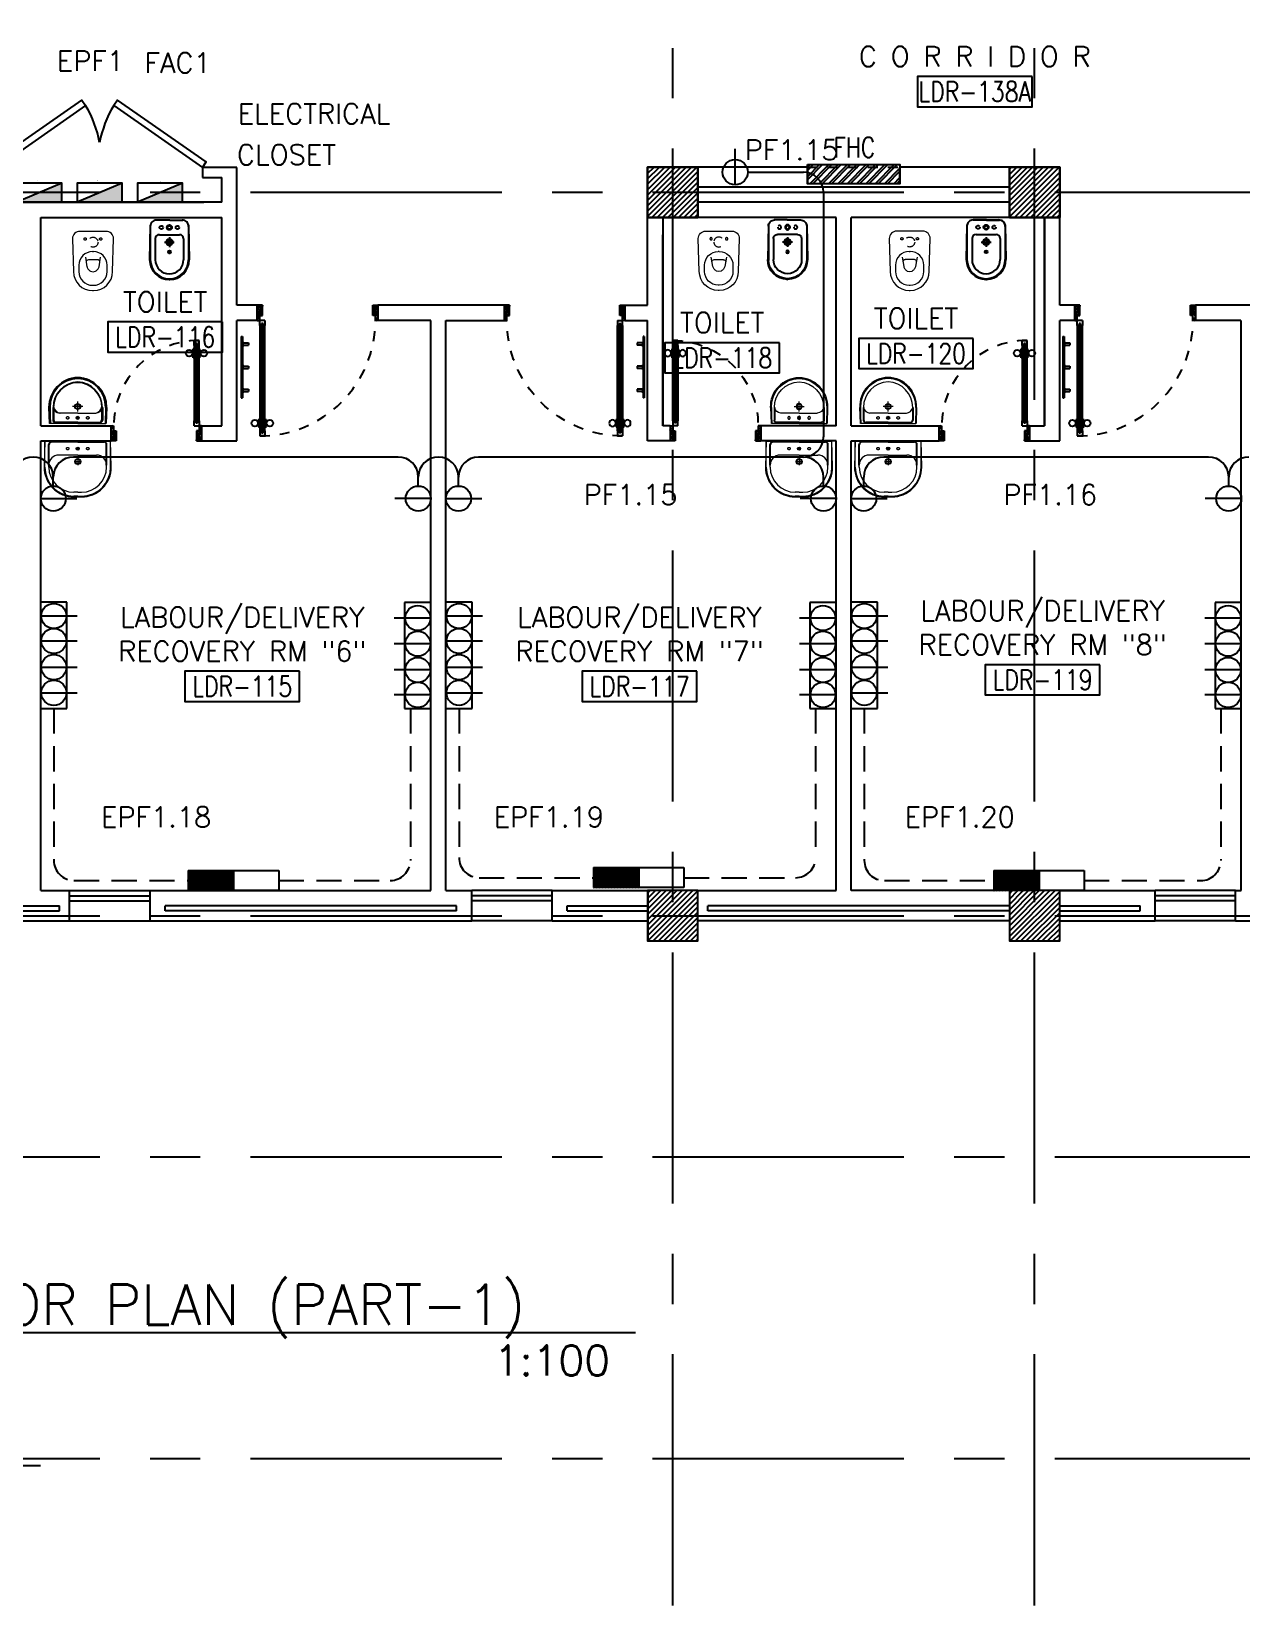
# Model space of a CAD drawing. Extents: x -0.4 to 91.9, y -1.1 to 78.4.
# Drawn here: x 18.17 to 30.21, y -1.11 to 14.55 of the extents above; entities that cross this region are included whole.
import ezdxf
from ezdxf.enums import TextEntityAlignment as Align

# ---------------------------------------------------------------- set-up
doc = ezdxf.new("R2010")
doc.units = 0
doc.header["$MEASUREMENT"] = 0
doc.header["$PDMODE"] = 34
for name, pattern in [('CENTERX2', [4, 2.5, -0.5, 0.5, -0.5]), ('DASHED', [0.75, 0.5, -0.25]), ('HIDDEN', [0.375, 0.25, -0.125]), ('HIDDEN2', [0.1875, 0.125, -0.0625])]:
    doc.linetypes.add(name, pattern=pattern)
doc.layers.get('0').update_dxf_attribs({"color": 11, "linetype": 'CONTINUOUS'})
doc.layers.get('DEFPOINTS').update_dxf_attribs({"color": 11, "linetype": 'CONTINUOUS'})
for name, color, linetype in [('A-TILES', 11, 'CONTINUOUS'), ('AX-DIM', 11, 'CONTINUOUS'), ('AXES', 11, 'CENTERX2'), ('COL', 11, 'CONTINUOUS'), ('DOOR', 11, 'CONTINUOUS'), ('E-CLINE', 2, 'CONTINUOUS'), ('E-HLINE', 2, 'HIDDEN'), ('E-PANELBX', 3, 'CONTINUOUS'), ('E-SOCKETS', 4, 'CONTINUOUS'), ('E-TEXT', 4, 'CONTINUOUS'), ('E-WI', 6, 'CONTINUOUS'), ('FHC', 11, 'CONTINUOUS'), ('FIX', 11, 'CONTINUOUS'), ('HAT', 11, 'CONTINUOUS'), ('INSUL', 11, 'CONTINUOUS'), ('NON-MEDICAL', 11, 'CONTINUOUS'), ('RM-BOX', 11, 'CONTINUOUS'), ('RM-NAME', 11, 'CONTINUOUS'), ('RM-NO', 11, 'CONTINUOUS'), ('TITLETEXT', 11, 'CONTINUOUS'), ('WALL', 11, 'CONTINUOUS'), ('WIN', 11, 'CONTINUOUS')]:
    doc.layers.add(name, color=color, linetype=linetype)
doc.styles.add('ROMANS', font='ROMANS.shx', dxfattribs={"width": 0.6})
doc.dimstyles.new('STANDARD in', dxfattribs={"dimtxt": 0.24, "dimasz": 0.1, "dimexe": 0.07, "dimexo": 0.05, "dimgap": 0.05, "dimtad": 1, "dimdec": 0, "dimlfac": 1000, "dimzin": 0, "dimdsep": 46, "dimtxsty": 'ROMANS', "dimblk": 'ARCHTICK', "dimcen": 0.05, "dimdle": 0.05, "dimclrd": 7, "dimclre": 7, "dimclrt": 2, "dimadec": 0, "dimazin": 0, "dimtfac": 1, "dimtdec": 0, "dimtmove": 2, "dimatfit": 3, "dimldrblk": 'ARCHTICK', "dimfxl": 0, "dimtolj": 1, "dimtzin": 0, "dimarcsym": 0})

# ---------------------------------------------------------------- blocks, each defined once
blk = doc.blocks.new('*X87')
at = {"color": 0}
for p, q in [((42139, 118295), (42594, 118750)), ((42139, 118348), (42541, 118750)), ((42139, 118401), (42488, 118750)), ((42139, 118454), (42435, 118750)), ((42139, 118507), (42382, 118750)), ((42139, 118560), (42329, 118750)), ((42139, 118613), (42276, 118750)), ((42139, 118666), (42223, 118750)), ((42139, 118719), (42170, 118750)), ((42147, 118250), (42639, 118742)), ((42200, 118250), (42639, 118689)), ((42253, 118250), (42639, 118636)), ((42306, 118250), (42639, 118582)), ((42359, 118250), (42639, 118529)), ((42413, 118250), (42639, 118476)), ((42466, 118250), (42639, 118423)), ((42519, 118250), (42639, 118370)), ((42572, 118250), (42639, 118317)), ((42625, 118250), (42639, 118264))]:
    blk.add_line(p, q, dxfattribs=at)
blk = doc.blocks.new('*X86')
at = {"color": 0}
for p, q in [((38539, 118301), (38988, 118750)), ((38539, 118354), (38935, 118750)), ((38539, 118407), (38882, 118750)), ((38539, 118460), (38829, 118750)), ((38539, 118513), (38776, 118750)), ((38539, 118566), (38723, 118750)), ((38539, 118619), (38670, 118750)), ((38539, 118672), (38617, 118750)), ((38539, 118725), (38564, 118750)), ((38541, 118250), (39039, 118748)), ((38594, 118250), (39039, 118695)), ((38647, 118250), (39039, 118642)), ((38700, 118250), (39039, 118589)), ((38753, 118250), (39039, 118536)), ((38806, 118250), (39039, 118483)), ((38859, 118250), (39039, 118430)), ((38912, 118250), (39039, 118377)), ((38965, 118250), (39039, 118324)), ((39018, 118250), (39039, 118271))]:
    blk.add_line(p, q, dxfattribs=at)
blk = doc.blocks.new('*X82')
at = {"color": 0}
for p, q in [((42139, 125454), (42635, 125950)), ((42139, 125507), (42582, 125950)), ((42139, 125560), (42529, 125950)), ((42139, 125613), (42476, 125950)), ((42139, 125666), (42423, 125950)), ((42139, 125719), (42370, 125950)), ((42139, 125772), (42317, 125950)), ((42139, 125825), (42264, 125950)), ((42139, 125878), (42211, 125950)), ((42139, 125931), (42158, 125950)), ((42188, 125450), (42639, 125901)), ((42241, 125450), (42639, 125848)), ((42294, 125450), (42639, 125795)), ((42347, 125450), (42639, 125742)), ((42400, 125450), (42639, 125689)), ((42453, 125450), (42639, 125636)), ((42506, 125450), (42639, 125583)), ((42559, 125450), (42639, 125530)), ((42612, 125450), (42639, 125477))]:
    blk.add_line(p, q, dxfattribs=at)
blk = doc.blocks.new('*X81')
at = {"color": 0}
for p, q in [((38539, 125460), (39029, 125950)), ((38539, 125513), (38976, 125950)), ((38539, 125566), (38923, 125950)), ((38539, 125619), (38870, 125950)), ((38539, 125672), (38817, 125950)), ((38539, 125725), (38763, 125950)), ((38539, 125779), (38710, 125950)), ((38539, 125832), (38657, 125950)), ((38539, 125885), (38604, 125950)), ((38539, 125938), (38551, 125950)), ((38582, 125450), (39039, 125907)), ((38635, 125450), (39039, 125854)), ((38688, 125450), (39039, 125801)), ((38741, 125450), (39039, 125748)), ((38794, 125450), (39039, 125695)), ((38847, 125450), (39039, 125642)), ((38900, 125450), (39039, 125589)), ((38953, 125450), (39039, 125536)), ((39006, 125450), (39039, 125483))]:
    blk.add_line(p, q, dxfattribs=at)
blk = doc.blocks.new('RM1')
at = {"layer": 'RM-BOX'}
blk.add_lwpolyline([(570, -200), (-570, -200), (-570, -500), (570, -500)], close=True, dxfattribs=at)
at = {"layer": 'RM-NAME', "style": 'ROMANS'}
for tag, p in [('ROOMNAME1', (0, 324)), ('ROOMNAME2', (0, 0))]:
    blk.add_attdef(tag, text='', height=200, dxfattribs=at).set_placement(p, align=Align.MIDDLE)
at = {"layer": 'RM-NO', "style": 'ROMANS', "width": 0.8}
blk.add_attdef('ROOMNO', text='', height=200, dxfattribs=at).set_placement((0, -350), align=Align.MIDDLE)
blk = doc.blocks.new('COL50')
at = {"layer": 'COL'}
blk.add_lwpolyline([(-250, 250), (-250, -250), (250, -250), (250, 250)], close=True, dxfattribs=at)
blk = doc.blocks.new('_ARCHTICK')
at = {"color": 0, "linetype": 'ByBlock', "const_width": 0.15}
blk.add_lwpolyline([(-0.5, -0.5), (0.5, 0.5)], dxfattribs=at)
blk = doc.blocks.new('*D184')
at = {"layer": 'AX-DIM', "color": 7, "lineweight": -2, "ltscale": 0.3}
for p, q in [((2.333, 5.5), (1.613, 5.5)), ((1.683, 0.225), (1.683, 5.55)), ((18.259, 0.275), (1.613, 0.275))]:
    blk.add_line(p, q, dxfattribs=at)
at = {"layer": 'DEFPOINTS', "color": 0, "ltscale": 0.3}
for p in [(1.683, 5.5), (2.383, 5.5), (18.309, 0.275)]:
    blk.add_point(p, dxfattribs=at)
at = {"layer": 'AX-DIM', "color": 7, "lineweight": -2, "ltscale": 0.3, "xscale": 0.1, "yscale": 0.1, "zscale": 0.1}
for p, rotation in [((1.683, 5.5), 90), ((1.683, 0.275), 270)]:
    blk.add_blockref('_ARCHTICK', p, dxfattribs=dict(at, rotation=rotation))
at = {"layer": 'AX-DIM', "color": 2, "ltscale": 0.3, "insert": (1.513, 2.888), "char_height": 0.24, "attachment_point": 5, "rotation": 90, "style": 'ROMANS'}
blk.add_mtext('\\A1;5225', dxfattribs=at)
blk = doc.blocks.new('DOOR90')
at = {"layer": 'DOOR', "color": 0, "linetype": 'ByBlock'}
for p, q in [((-150, 0), (-150, -25)), ((-150, 0), (0, 0)), ((0, -50), (0, 0)), ((-1000, -25), (-1000, -75)), ((-1000, -75), (-1000, -25)), ((-950, -25), (-1000, -25)), ((-950, -75), (-1000, -75)), ((-970, -42), (-970, -58)), ((-950, -42), (-970, -42)), ((-950, -58), (-970, -58)), ((-950, -25), (-950, -42)), ((-950, -58), (-950, -75)), ((-918, -25), (-918, -18)), ((-828, -18), (-918, -18)), ((-918, -75), (-918, -82)), ((-828, -82), (-918, -82)), ((-905, -18), (-905, -9)), ((-905, -9), (-840, -9)), ((-905, -18), (-840, -18)), ((-905, -82), (-905, -91)), ((-905, -82), (-840, -82)), ((-905, -91), (-840, -91)), ((-840, -18), (-840, -9)), ((-840, -82), (-840, -91)), ((-828, -25), (-828, -18)), ((-828, -75), (-828, -82)), ((-200, -42), (-200, -25)), ((-200, -25), (-150, -25)), ((-180, -42), (-200, -42)), ((-200, -75), (-200, -58)), ((-200, -58), (-180, -58)), ((-150, -75), (-200, -75)), ((-180, -58), (-180, -42)), ((-150, -75), (-150, -25)), ((-150, -25), (-100, -25)), ((-100, -25), (-100, -50)), ((-100, -50), (0, -50)), ((-150, -900), (-150, -875)), ((-150, -875), (-100, -875)), ((0, -900), (-150, -900)), ((-150, -900), (0, -900)), ((-100, -850), (0, -850)), ((-100, -875), (-100, -850)), ((0, -850), (0, -900))]:
    blk.add_line(p, q, dxfattribs=at)
at = {"layer": 'DOOR', "color": 9, "linetype": 'ByBlock'}
for p, q in [((0, -50), (-114, 0)), ((0, -50), (-40, 0)), ((0, -50), (-100, -37)), ((0, -850), (-114, -900)), ((0, -850), (-100, -863)), ((0, -850), (-40, -900))]:
    blk.add_line(p, q, dxfattribs=at)
at = {"layer": 'DOOR', "linetype": 'ByBlock'}
for p, q in [((-200, -25), (-950, -25)), ((-200, -42), (-950, -42)), ((-200, -58), (-950, -58)), ((-950, -75), (-200, -75))]:
    blk.add_line(p, q, dxfattribs=at)
at = {"layer": 'DOOR', "color": 0, "linetype": 'ByBlock'}
for centre in [(-873, 24), (-873, -124)]:
    blk.add_circle(centre, 32.4, dxfattribs=at)
at = {"layer": 'DOOR', "color": 9, "linetype": 'ByBlock'}
for centre, radius, start, end in [((0, -50), 154, 161.1053, 166.2858), ((0, -50), 134, 158.1598, 169.28), ((0, -50), 94.4, 148.0182, 180), ((0, -50), 74.4, 137.7764, 180), ((0, -50), 114, 154.0838, 167.3774), ((0, -50), 54.4, 113.2074, 180), ((0, -50), 34.4, 90, 180), ((0, -50), 14.4, 90, 180), ((0, -850), 154, 193.7142, 198.8947), ((0, -850), 134, 190.72, 201.8402), ((0, -850), 94.4, 180, 211.9818), ((0, -850), 74.4, 180, 222.2236), ((0, -850), 54.4, 180, 246.7926), ((0, -850), 34.4, 180, 270), ((0, -850), 14.4, 180, 270)]:
    blk.add_arc(centre, radius, start, end, dxfattribs=at)
at = {"layer": 'DOOR', "linetype": 'HIDDEN', "ltscale": 0.5}
blk.add_arc((-150, -25), 850, 180, 270, dxfattribs=at)
blk = doc.blocks.new('FHC')
at = {"layer": 'FHC', "linetype": 'ByBlock', "ltscale": 0.3}
h = blk.add_hatch(dxfattribs=at)
h.set_pattern_fill('ANSI32', color=250, scale=175, style=0)
h.set_pattern_definition([(45, (-232656.18, -31241.005), (-46.403883, 46.403883), []), (45, (-232625.246, -31241.005), (-46.403883, 46.403883), [])])
h.paths.add_polyline_path([(460, -190), (460, 0), (-460, 0), (-460, -190)])
h.paths.add_polyline_path([(-673, -611), (-673, -190), (-410, -190), (-410, -611)], flags=9)
blk.add_lwpolyline([(-460, 0), (460, 0), (460, -190), (-460, -190)], close=True, dxfattribs=at)
blk = doc.blocks.new('DOOR100')
at = {"layer": 'DOOR', "color": 0, "linetype": 'ByBlock'}
for p, q in [((-25, 1300), (-75, 1300)), ((-75, 1300), (-25, 1300)), ((-75, 1250), (-75, 1300)), ((-42, 1270), (-58, 1270)), ((-58, 1250), (-58, 1270)), ((-42, 1250), (-42, 1270)), ((-25, 1250), (-25, 1300)), ((-82, 1205), (-91, 1205)), ((-91, 1205), (-91, 1140)), ((-82, 1140), (-91, 1140)), ((-75, 1218), (-82, 1218)), ((-82, 1128), (-82, 1218)), ((-82, 1205), (-82, 1140)), ((-75, 1128), (-82, 1128)), ((-58, 1250), (-75, 1250)), ((-25, 1250), (-42, 1250)), ((-25, 1218), (-18, 1218)), ((-25, 1128), (-18, 1128)), ((-18, 1128), (-18, 1218)), ((-18, 1205), (-9, 1205)), ((-18, 1205), (-18, 1140)), ((-18, 1140), (-9, 1140)), ((-9, 1205), (-9, 1140)), ((-75, 200), (-58, 200)), ((-75, 150), (-75, 200)), ((-58, 200), (-58, 180)), ((-58, 180), (-42, 180)), ((-42, 200), (-25, 200)), ((-42, 180), (-42, 200)), ((-25, 200), (-25, 150)), ((-1200, 0), (-1200, 150)), ((-1200, 150), (-1175, 150)), ((-1200, 150), (-1200, 0)), ((-1150, 0), (-1200, 0)), ((-1175, 150), (-1175, 100)), ((-1175, 100), (-1150, 100)), ((-1150, 100), (-1150, 0)), ((-75, 150), (-25, 150)), ((-50, 100), (-50, 0)), ((-25, 100), (-50, 100)), ((-50, 0), (0, 0)), ((0, 150), (-25, 150)), ((-25, 150), (-25, 100)), ((0, 150), (0, 0))]:
    blk.add_line(p, q, dxfattribs=at)
at = {"layer": 'DOOR', "linetype": 'ByBlock'}
for p, q in [((-75, 1250), (-75, 200)), ((-58, 200), (-58, 1250)), ((-42, 200), (-42, 1250)), ((-25, 200), (-25, 1250)), ((0, 0), (0, 150))]:
    blk.add_line(p, q, dxfattribs=at)
at = {"layer": 'DOOR', "color": 9, "linetype": 'ByBlock'}
for p, q in [((-1150, 0), (-1200, 114)), ((-1150, 0), (-1200, 40)), ((-1150, 0), (-1163, 100)), ((-50, 0), (0, 114)), ((-50, 0), (-37, 100)), ((-50, 0), (0, 40))]:
    blk.add_line(p, q, dxfattribs=at)
at = {"layer": 'DOOR', "color": 0, "linetype": 'ByBlock'}
for centre in [(-124, 1173), (24, 1173)]:
    blk.add_circle(centre, 32.4, dxfattribs=at)
at = {"layer": 'DOOR', "linetype": 'HIDDEN', "ltscale": 0.5}
blk.add_arc((-25, 150), 1150, 90, 180.0001, dxfattribs=at)
at = {"layer": 'DOOR', "color": 9, "linetype": 'ByBlock'}
for centre, radius, start, end in [((-1150, 0), 154, 103.7142, 108.8947), ((-1150, 0), 134, 100.72, 111.8402), ((-1150, 0), 94.4, 90, 121.9818), ((-1150, 0), 74.4, 90, 132.2236), ((-1150, 0), 54.4, 90, 156.7926), ((-1150, 0), 34.4, 90, 180), ((-1150, 0), 14.4, 90, 180), ((-50, 0), 94.4, 58.0182, 90), ((-50, 0), 74.4, 47.7764, 90), ((-50, 0), 54.4, 23.2074, 90), ((-50, 0), 34.4, 0, 90), ((-50, 0), 14.4, 0, 90), ((-50, 0), 134, 68.1598, 79.28), ((-50, 0), 114, 64.0838, 77.3774), ((-50, 0), 154, 71.1053, 76.2858)]:
    blk.add_arc(centre, radius, start, end, dxfattribs=at)
blk = doc.blocks.new('A$C49F1192B')
at = {"layer": 'DOOR', "color": 0, "linetype": 'ByBlock', "xscale": -1, "rotation": 270}
blk.add_blockref('DOOR100', (0, 1200), dxfattribs=at)
blk = doc.blocks.new('LAV-003')
at = {"layer": 'FIX', "linetype": 'Continuous', "lineweight": 20}
for p, q in [((-328, -285), (-328, -25)), ((327, -285), (327, -25)), ((-288, -285), (-288, -265)), ((0, -165), (-188, -165)), ((0, -165), (187, -165)), ((287, -285), (287, -265)), ((0, -535), (-38, -535)), ((0, -575), (-38, -575)), ((0, -535), (37, -535)), ((0, -575), (37, -575))]:
    blk.add_line(p, q, dxfattribs=at)
at = {"layer": 'FIX', "linetype": 'ByBlock'}
blk.add_line((-328, -25), (327, -25), dxfattribs=at)
at = {"layer": 'FIX', "linetype": 'ByBlock', "ltscale": 0.3}
for p, q in [((-288, -265), (-288, -60)), ((0, -35), (-262, -35)), ((0, -35), (262, -35)), ((287, -265), (287, -60))]:
    blk.add_line(p, q, dxfattribs=at)
at = {"layer": 'FIX', "lineweight": 20}
for p, q in [((-16, -101), (15, -101)), ((0, -85), (0, -116))]:
    blk.add_line(p, q, dxfattribs=at)
at = {"layer": 'FIX', "linetype": 'DASHED', "lineweight": 20, "ltscale": 0.04}
for p, q in [((-36, -230), (37, -230)), ((0, -194), (0, -266))]:
    blk.add_line(p, q, dxfattribs=at)
at = {"layer": 'FIX', "linetype": 'Continuous', "lineweight": 20}
blk.add_lwpolyline([(295, -25), (0, -25), (-328, -25), (-335, -285, 0.414214), (-38, -582), (0, -582), (37, -582, 0.414214), (334, -285), (327, -25), (0, -25)], format="xyb", dxfattribs=at)
at = {"layer": 'FIX', "linetype": 'HIDDEN', "lineweight": 20, "ltscale": 0.05}
for centre in [(-100, -101), (100, -101)]:
    blk.add_circle(centre, 12.4, dxfattribs=at)
at = {"layer": 'FIX', "lineweight": 20}
for centre, radius in [((0, -101), 15.5), ((0, -230), 29.5), ((0, -230), 22.5)]:
    blk.add_circle(centre, radius, dxfattribs=at)
at = {"layer": 'FIX', "linetype": 'ByBlock', "ltscale": 0.3}
for centre, start, end in [((-262, -60), 90, 180), ((262, -60), 0, 90)]:
    blk.add_arc(centre, 25, start, end, dxfattribs=at)
at = {"layer": 'FIX', "linetype": 'Continuous', "lineweight": 20}
for centre, radius, start, end in [((-38, -285), 290, 180, 270), ((-188, -265), 100, 90, 180), ((-38, -285), 250, 180, 270), ((37, -285), 250, 270, 0), ((37, -285), 290, 270, 0), ((187, -265), 100, 0, 90)]:
    blk.add_arc(centre, radius, start, end, dxfattribs=at)
blk = doc.blocks.new('WC1')
at = {"layer": 'FIX', "lineweight": 20}
for p, q in [((-210, 204), (-538, 194)), ((-727, 5), (-727, -5)), ((-674, 5), (-674, -5)), ((-534, 24), (-540, 0)), ((-540, 0), (-534, -24)), ((-475, 141), (-538, 141)), ((-395, 76), (-490, 60)), ((-339, 5), (-339, -5)), ((-538, -141), (-475, -141)), ((-490, -60), (-395, -76)), ((-538, -194), (-210, -204))]:
    blk.add_line(p, q, dxfattribs=at)
at = {"layer": 'FIX', "linetype": 'Continuous', "lineweight": 20}
blk.add_line((-420, -47), (-420, 45), dxfattribs=at)
at = {"layer": 'FIX', "lineweight": 20}
blk.add_lwpolyline([(-213, -204), (-210, -204, 0.414214), (-137, -131), (-137, 0), (-137, 131, 0.414214), (-210, 204)], format="xyb", dxfattribs=at)
at = {"layer": 'FIX', "linetype": 'HIDDEN2', "lineweight": 20, "ltscale": 0.3}
blk.add_circle((-245, 0), 49.8, dxfattribs=at)
at = {"layer": 'FIX', "linetype": 'HIDDEN', "lineweight": 20, "ltscale": 0.05}
for centre in [(-213, 78), (-213, -77)]:
    blk.add_circle(centre, 11.6, dxfattribs=at)
at = {"layer": 'FIX', "lineweight": 20}
for centre, radius, start, end in [((-538, 5), 189, 90, 180), ((-538, 5), 136, 90, 180), ((-473, -7), 68.2, 128.9242, 152.8468), ((-464, -18), 82, 108.496, 128.9242), ((-475, 5), 136, 360, 90), ((-538, -5), 189, 180, 270), ((-538, -5), 136, 180, 270), ((-473, 7), 68.2, 207.1532, 231.0758), ((-464, 18), 82, 231.0758, 251.504), ((-475, -5), 136, 270, 0)]:
    blk.add_arc(centre, radius, start, end, dxfattribs=at)
at = {"layer": 'FIX', "linetype": 'Continuous', "lineweight": 20}
for centre, start, end in [((-443, 46), 357.6662, 91.6121), ((-442, -46), 268.3879, 2.3338)]:
    blk.add_arc(centre, 22.3, start, end, dxfattribs=at)
blk = doc.blocks.new('BIDET1')
at = {"layer": 'FIX'}
for p, q in [((-88, 190), (-428, 190)), ((-617, 2), (-617, -3)), ((-210, 140), (-420, 140)), ((-352, 1), (-352, 1)), ((-350, 5), (-350, 5)), ((-348, 1), (-348, 1)), ((-346, 5), (-346, 5)), ((-344, 9), (-344, 9)), ((-344, 1), (-344, 1)), ((-342, 5), (-342, 5)), ((-341, 9), (-341, 9)), ((-341, 1), (-341, 1)), ((-339, 5), (-339, 5)), ((-337, 1), (-337, 1)), ((-335, 5), (-335, 5)), ((-333, 1), (-333, 1)), ((-170, 100), (-170, -100)), ((-25, -3), (-25, 128)), ((-617, -8), (-617, -3)), ((-210, -140), (-420, -140)), ((-350, -2), (-350, -2)), ((-348, -6), (-348, -6)), ((-346, -2), (-346, -2)), ((-346, -10), (-346, -10)), ((-344, -6), (-344, -6)), ((-342, -2), (-342, -2)), ((-342, -10), (-342, -10)), ((-341, -6), (-341, -6)), ((-339, -2), (-339, -2)), ((-339, -10), (-339, -10)), ((-337, -6), (-337, -6)), ((-335, -2), (-335, -2)), ((-333, -6), (-333, -6)), ((-331, -2), (-331, -2)), ((-25, -3), (-25, -134)), ((-88, -190), (-428, -190))]:
    blk.add_line(p, q, dxfattribs=at)
at = {"layer": 'FIX', "linetype": 'ByBlock', "ltscale": 0.3}
for p, q in [((-75, 190), (-420, 197)), ((-75, -190), (-420, -197))]:
    blk.add_line(p, q, dxfattribs=at)
at = {"layer": 'FIX', "linetype": 'DASHED', "ltscale": 0.05}
for p, q in [((-196, 0), (-294, 0)), ((-245, 49), (-245, -49))]:
    blk.add_line(p, q, dxfattribs=at)
at = {"layer": 'FIX'}
for centre, radius in [((-342, 0), 13.8), ((-342, 0), 11), ((-245, 0), 31.7), ((-245, 0), 22.5), ((-98, 0), 24.5), ((-98, 0), 17.5)]:
    blk.add_circle(centre, radius, dxfattribs=at)
at = {"layer": 'FIX', "linetype": 'HIDDEN', "ltscale": 0.05}
for centre in [(-98, 80), (-98, -80)]:
    blk.add_circle(centre, 17.5, dxfattribs=at)
at = {"layer": 'FIX', "linetype": 'ByBlock', "ltscale": 0.3}
blk.add_arc((-420, 0), 197, 90, 270, dxfattribs=at)
at = {"layer": 'FIX'}
for centre, radius, start, end in [((-420, 0), 190, 90, 270), ((-87, 128), 62.1, 0.1463, 90.8397), ((-420, 0), 140, 90, 270), ((-210, 100), 40, 0, 90), ((-210, -100), 40, 270, 0), ((-87, -128), 62.1, 269.1603, 359.8537)]:
    blk.add_arc(centre, radius, start, end, dxfattribs=at)
blk = doc.blocks.new('LAV1')
at = {"layer": 'FIX', "linetype": 'ByBlock', "ltscale": 0.3}
for p, q in [((-280, 210), (-275, 50)), ((-245, 210), (-245, 85)), ((245, 210), (245, 85)), ((280, 210), (275, 50)), ((0, 60), (-220, 60)), ((0, 60), (220, 60))]:
    blk.add_line(p, q, dxfattribs=at)
at = {"layer": 'FIX', "linetype": 'Continuous', "lineweight": 20}
for p, q in [((-275, 210), (-275, 50)), ((275, 210), (275, 50)), ((0, 50), (-275, 50)), ((0, 50), (-252, 50)), ((0, 155), (-181, 155)), ((0, 155), (181, 155)), ((0, 50), (252, 50)), ((0, 50), (275, 50))]:
    blk.add_line(p, q, dxfattribs=at)
at = {"layer": 'FIX', "linetype": 'DASHED', "lineweight": 20, "ltscale": 0.05}
for p, q in [((50, 220), (-50, 220)), ((0, 170), (0, 270)), ((0, 170), (0, 270))]:
    blk.add_line(p, q, dxfattribs=at)
at = {"layer": 'FIX', "lineweight": 20}
for p, q in [((16, 107), (-15, 107)), ((0, 92), (0, 123))]:
    blk.add_line(p, q, dxfattribs=at)
for centre, radius in [((0, 220), 29.5), ((0, 220), 22.5), ((0, 107), 15.5)]:
    blk.add_circle(centre, radius, dxfattribs=at)
at = {"layer": 'FIX', "linetype": 'HIDDEN', "lineweight": 20, "ltscale": 0.05}
for centre in [(-100, 107), (100, 107)]:
    blk.add_circle(centre, 12.4, dxfattribs=at)
at = {"layer": 'FIX', "linetype": 'ByBlock', "ltscale": 0.3}
for centre, radius, start, end in [((7, 220), 287, 91.3776, 182.0064), ((-7, 220), 287, 357.9936, 88.6224), ((-220, 85), 24.9, 179.7021, 269.9486), ((220, 85), 24.9, 270.0514, 0.2979)]:
    blk.add_arc(centre, radius, start, end, dxfattribs=at)
at = {"layer": 'FIX', "linetype": 'Continuous', "lineweight": 20}
for centre, radius, start, end in [((8, 217), 283, 91.6988, 181.351), ((-8, 217), 283, 358.649, 88.3012), ((8, 212), 253, 91.7328, 180.4884), ((-8, 212), 253, 359.5116, 88.2672), ((-179, 222), 66.9, 190.2006, 268.0786), ((179, 222), 66.9, 271.9214, 349.7994)]:
    blk.add_arc(centre, radius, start, end, dxfattribs=at)
blk = doc.blocks.new('BHU')
at = {"color": 8}
for p, q in [((0, -311), (145, 1)), ((0, -340), (159, 1)), ((0, -370), (173, 1)), ((0, -399), (187, 1)), ((0, -281), (132, 1)), ((0, -251), (118, 1)), ((0, -15), (7, 1)), ((0, -44), (21, 1)), ((0, -74), (35, 1)), ((0, -104), (49, 1)), ((0, -133), (63, 1)), ((0, -163), (76, 1)), ((0, -192), (90, 1)), ((0, -222), (104, 1)), ((0, -429), (199, -1)), ((4, -450), (199, -31)), ((18, -450), (199, -61)), ((32, -450), (199, -90)), ((45, -450), (199, -120)), ((59, -450), (199, -149)), ((73, -450), (199, -179)), ((87, -450), (199, -208)), ((101, -450), (199, -238)), ((114, -450), (199, -268)), ((128, -450), (199, -297)), ((142, -450), (199, -327)), ((156, -450), (199, -356)), ((169, -450), (199, -386)), ((183, -450), (199, -416)), ((197, -450), (199, -445))]:
    blk.add_line(p, q, dxfattribs=at)
at = {"layer": 'E-SOCKETS'}
for p, q in [((0, 450), (199, 450)), ((0, -450), (0, 450)), ((199, 450), (199, -450))]:
    blk.add_line(p, q, dxfattribs=at)
at = {"layer": 'E-SOCKETS', "color": 4}
for p, q in [((0, 1), (199, 1)), ((0, -450), (199, -450))]:
    blk.add_line(p, q, dxfattribs=at)
blk = doc.blocks.new('E-PBX')
at = {"layer": 'E-PANELBX'}
h = blk.add_hatch(color=256, dxfattribs=at)
h.paths.add_polyline_path([(34, 190), (-225, 190), (34, 81)])
h.paths.add_polyline_path([(225, 190), (34, 190), (34, 81), (225, 0)])
blk.add_line((225, 0), (-225, 190), dxfattribs=at)
blk.add_lwpolyline([(-225, 190), (225, 190), (225, 0), (-225, 0)], close=True, dxfattribs=at)

msp = doc.modelspace()

# ---------------------------------------------------------------- linework, layer by layer
at = {"layer": 'AXES'}
for p, q in [((24.55, -1.1143), (24.55, 77.6984)), ((28.15, -1.1143), (28.15, 77.6984)), ((0.35, 12.95), (68.39, 12.95)), ((0.35, 5.75), (68.39, 5.75)), ((0.35, 3.35), (68.39, 3.35)), ((0.35, 0.35), (68.39, 0.35))]:
    msp.add_line(p, q, dxfattribs=at)
at = {"layer": 'COL'}
for points in [[(24.3, 13.2), (24.8, 13.2), (24.8, 12.7), (24.3, 12.7)], [(27.9, 13.2), (28.4, 13.2), (28.4, 12.7), (27.9, 12.7)]]:
    msp.add_lwpolyline(points, close=True, dxfattribs=at)
at = {"layer": 'E-CLINE', "color": 4, "linetype": 'ByBlock'}
for p, q in [((25.296, 13.15), (25.85, 13.15)), ((26.05, 12.95), (26.05, 10.5155)), ((21.3501, 10.3155), (18.5875, 10.3155)), ((21.8187, 10.3155), (21.3501, 10.3155)), ((25.3813, 10.3155), (22.6187, 10.3155)), ((25.85, 10.3155), (25.3813, 10.3155)), ((29.4126, 10.3155), (26.65, 10.3155)), ((29.8812, 10.3155), (29.4126, 10.3155)), ((18.3875, 10.0269), (18.3875, 10.1155)), ((22.0187, 10.0269), (22.0187, 10.1155)), ((22.4188, 10.0269), (22.4188, 10.1155)), ((26.05, 10.0269), (26.05, 10.1155)), ((26.45, 10.0269), (26.45, 10.1155)), ((30.0812, 10.0269), (30.0812, 10.1155))]:
    msp.add_line(p, q, dxfattribs=at)
for centre, start, end in [((25.85, 12.95), 0, 90), ((25.85, 10.5155), 270, 0), ((18.1875, 10.1155), 90, 180), ((18.1875, 10.1155), 0, 90), ((18.5875, 10.1155), 90, 180), ((21.8187, 10.1155), 0, 90), ((22.2188, 10.1155), 90, 180), ((22.2188, 10.1155), 0, 90), ((22.6187, 10.1155), 90, 180), ((25.85, 10.1155), 0, 90), ((26.65, 10.1155), 90, 180), ((29.8812, 10.1155), 0, 90), ((30.2812, 10.1155), 90, 180)]:
    msp.add_arc(centre, 0.2, start, end, dxfattribs=at)
at = {"layer": 'E-HLINE', "color": 4}
for p, q in [((18.3929, 7.8122), (18.3929, 6.3012)), ((21.9401, 7.8122), (21.9401, 6.3012)), ((22.4241, 7.8122), (22.4241, 6.329)), ((25.9713, 7.8122), (25.9713, 6.329)), ((26.4554, 7.8122), (26.4554, 6.2997)), ((30.0026, 7.8122), (30.0026, 6.2997)), ((22.6241, 6.129), (23.7609, 6.129)), ((24.6609, 6.129), (25.7713, 6.129)), ((18.5929, 6.1012), (19.7296, 6.1012)), ((20.6296, 6.1012), (21.7401, 6.1012)), ((26.6554, 6.0997), (27.743, 6.0997)), ((28.643, 6.0997), (29.8026, 6.0997))]:
    msp.add_line(p, q, dxfattribs=at)
for centre, start, end in [((18.5929, 6.3012), 180, 270), ((21.7401, 6.3012), 270, 0), ((22.6241, 6.329), 180, 270), ((25.7713, 6.329), 270, 0), ((26.6554, 6.2997), 180, 270), ((29.8026, 6.2997), 270, 0)]:
    msp.add_arc(centre, 0.2, start, end, dxfattribs=at)
at = {"layer": 'E-SOCKETS'}
for p, q in [((25.171, 13.025), (25.171, 13.3833)), ((18.2625, 9.9019), (18.6208, 9.9019)), ((22.1437, 9.9019), (21.7854, 9.9019)), ((22.2937, 9.9019), (22.6521, 9.9019)), ((26.175, 9.9019), (25.8167, 9.9019)), ((26.325, 9.9019), (26.6833, 9.9019)), ((30.2062, 9.9019), (29.8479, 9.9019)), ((18.5232, 8.8695), (18.2625, 8.8695)), ((18.5232, 7.8129), (18.5232, 8.8695)), ((22.1437, 8.8688), (21.883, 8.8688)), ((21.883, 8.8688), (21.883, 7.8122)), ((22.5545, 8.8695), (22.2937, 8.8695)), ((22.5545, 7.8129), (22.5545, 8.8695)), ((26.175, 8.8688), (25.9143, 8.8688)), ((25.9143, 8.8688), (25.9143, 7.8122)), ((26.5857, 8.8695), (26.325, 8.8695)), ((26.5857, 7.8129), (26.5857, 8.8695)), ((30.2062, 8.8688), (29.9455, 8.8688)), ((29.9455, 8.8688), (29.9455, 7.8122)), ((18.2677, 8.7334), (18.626, 8.7334)), ((22.1385, 8.7125), (21.7802, 8.7125)), ((22.299, 8.7334), (22.6573, 8.7334)), ((26.1698, 8.7125), (25.8115, 8.7125)), ((26.3302, 8.7334), (26.6885, 8.7334)), ((30.201, 8.7125), (29.8427, 8.7125)), ((18.2677, 8.4853), (18.626, 8.4853)), ((22.299, 8.4853), (22.6573, 8.4853)), ((26.3302, 8.4853), (26.6885, 8.4853)), ((22.1385, 8.4573), (21.7802, 8.4573)), ((26.1698, 8.4573), (25.8115, 8.4573)), ((30.201, 8.4573), (29.8427, 8.4573)), ((18.2677, 8.2244), (18.626, 8.2244)), ((22.1385, 8.1963), (21.7802, 8.1963)), ((22.299, 8.2244), (22.6573, 8.2244)), ((26.1698, 8.1963), (25.8115, 8.1963)), ((26.3302, 8.2244), (26.6885, 8.2244)), ((30.201, 8.1963), (29.8427, 8.1963)), ((18.2677, 7.9691), (18.626, 7.9691)), ((22.1385, 7.9483), (21.7802, 7.9483)), ((22.299, 7.9691), (22.6573, 7.9691)), ((26.1698, 7.9483), (25.8115, 7.9483)), ((26.3302, 7.9691), (26.6885, 7.9691)), ((30.201, 7.9483), (29.8427, 7.9483)), ((18.2625, 7.8129), (18.5232, 7.8129)), ((21.883, 7.8122), (22.1437, 7.8122)), ((22.2937, 7.8129), (22.5545, 7.8129)), ((25.9143, 7.8122), (26.175, 7.8122)), ((26.325, 7.8129), (26.5857, 7.8129)), ((29.9455, 7.8122), (30.2062, 7.8122))]:
    msp.add_line(p, q, dxfattribs=at)
for centre in [(25.171, 13.15), (18.3875, 9.9019), (22.0187, 9.9019), (22.4188, 9.9019), (26.05, 9.9019), (26.45, 9.9019), (30.0812, 9.9019), (18.3927, 8.7334), (22.0135, 8.7125), (22.424, 8.7334), (26.0448, 8.7125), (26.4552, 8.7334), (30.076, 8.7125), (18.3927, 8.4853), (22.0135, 8.4573), (22.424, 8.4853), (26.0448, 8.4573), (26.4552, 8.4853), (30.076, 8.4573), (18.3927, 8.2244), (22.0135, 8.1963), (22.424, 8.2244), (26.0448, 8.1963), (26.4552, 8.2244), (30.076, 8.1963), (18.3927, 7.9691), (22.0135, 7.9483), (22.424, 7.9691), (26.0448, 7.9483), (26.4552, 7.9691), (30.076, 7.9483)]:
    msp.add_circle(centre, 0.125, dxfattribs=at)
at = {"layer": 'E-WI', "color": 4}
for points in [[(18.2262, 13.0668, 0, 0.1162, 0), (18.2163, 13.299, 0, 0, 0), (18.2124, 13.3704, 0, 0, 0), (18.2104, 14.0347, 0, 0, 0)], [(18.8227, 13.0668, 0, 0.1162, 0), (18.8128, 13.299, 0, 0, 0), (18.8089, 13.3704, 0, 0, 0), (18.8069, 14.0347, 0, 0, 0)], [(19.4506, 13.0668, 0, 0.1162, 0), (19.4407, 13.299, 0, 0, 0), (19.4367, 13.3704, 0, 0, 0), (19.4348, 14.0347, 0, 0, 0)]]:
    msp.add_lwpolyline(points, format="xyseb", dxfattribs=at)
at = {"layer": 'FIX'}
for q in [(27.5394, 12.673), (27.8011, 12.673)]:
    msp.add_line((27.6702, 12.673), q, dxfattribs=at)
at = {"layer": 'FIX', "color": 32, "linetype": 'DASHED', "lineweight": 20, "ltscale": 0.05}
for p, q in [((18.68, 10.818), (18.58, 10.818)), ((18.63, 10.768), (18.63, 10.868)), ((18.63, 10.768), (18.63, 10.868))]:
    msp.add_line(p, q, dxfattribs=at)
at = {"layer": 'FIX', "color": 32, "linetype": 'ByBlock', "ltscale": 0.3}
for p, q in [((18.3435, 10.808), (18.3505, 10.648)), ((18.3905, 10.808), (18.3905, 10.683)), ((18.6305, 10.658), (18.4155, 10.658)), ((18.6305, 10.658), (18.8455, 10.658)), ((18.8705, 10.808), (18.8705, 10.683)), ((18.9175, 10.808), (18.9105, 10.648))]:
    msp.add_line(p, q, dxfattribs=at)
at = {"layer": 'FIX', "linetype": 'Continuous', "lineweight": 20}
for p, q in [((18.3505, 10.808), (18.3505, 10.648)), ((18.6305, 10.753), (18.4605, 10.753)), ((18.6305, 10.753), (18.8005, 10.753)), ((18.9105, 10.808), (18.9105, 10.648)), ((18.6305, 10.648), (18.3505, 10.648)), ((18.6305, 10.648), (18.3832, 10.648)), ((18.6305, 10.648), (18.8778, 10.648)), ((18.6305, 10.648), (18.9105, 10.648))]:
    msp.add_line(p, q, dxfattribs=at)
at = {"layer": 'FIX', "color": 32, "lineweight": 20}
for p, q in [((18.6461, 10.7055), (18.615, 10.7055)), ((18.6305, 10.69), (18.6305, 10.7211))]:
    msp.add_line(p, q, dxfattribs=at)
at = {"layer": 'FIX', "lineweight": 20}
for centre, radius in [((18.63, 10.818), 0.0295), ((18.63, 10.818), 0.0225), ((18.6305, 10.7055), 0.0155)]:
    msp.add_circle(centre, radius, dxfattribs=at)
at = {"layer": 'FIX', "color": 32, "linetype": 'HIDDEN', "lineweight": 20, "ltscale": 0.05}
for centre in [(18.5305, 10.7055), (18.7305, 10.7055)]:
    msp.add_circle(centre, 0.0124, dxfattribs=at)
at = {"layer": 'FIX'}
msp.add_arc((27.7954, 12.6109), 0.0621, 359.1603, 89.85366, dxfattribs=at)
at = {"layer": 'FIX', "color": 32, "linetype": 'ByBlock', "ltscale": 0.3}
for centre, radius, start, end in [((18.6356, 10.81), 0.2921, 90.99638, 180.39035), ((18.6254, 10.81), 0.2921, 359.60965, 89.00362), ((18.4155, 10.683), 0.025, 180, 270), ((18.8455, 10.683), 0.025, 270, 0)]:
    msp.add_arc(centre, radius, start, end, dxfattribs=at)
at = {"layer": 'FIX', "linetype": 'Continuous', "lineweight": 20}
for centre, radius, start, end in [((18.6356, 10.81), 0.2851, 91.02017, 180.39998), ((18.6356, 10.81), 0.2451, 91.18134, 180.46566), ((18.6254, 10.81), 0.2851, 359.60002, 88.97983), ((18.6254, 10.81), 0.2451, 359.53434, 88.81866), ((18.4605, 10.823), 0.07, 180, 270), ((18.8005, 10.823), 0.07, 270, 0)]:
    msp.add_arc(centre, radius, start, end, dxfattribs=at)
at = {"layer": 'INSUL'}
for p, q in [((17.6, 5.85), (18.45, 5.85)), ((17.6, 5.8), (18.45, 5.8)), ((18.45, 5.8), (18.45, 5.85)), ((22.4, 5.85), (19.5, 5.85)), ((19.5, 5.8), (19.5, 5.85)), ((22.4, 5.8), (19.5, 5.8)), ((22.4, 5.8), (22.4, 5.85)), ((23.5, 5.8), (23.5, 5.85)), ((23.5, 5.85), (24.3, 5.85)), ((23.5, 5.8), (24.3, 5.8)), ((27.9, 5.85), (24.9, 5.85)), ((24.9, 5.8), (24.9, 5.85)), ((27.9, 5.8), (24.9, 5.8)), ((28.4, 5.85), (29.2, 5.85)), ((28.4, 5.8), (29.2, 5.8)), ((29.2, 5.8), (29.2, 5.85))]:
    msp.add_line(p, q, dxfattribs=at)
at = {"layer": 'NON-MEDICAL'}
for p, q in [((20.258, 11.5131), (20.2697, 11.5131)), ((20.258, 11.5131), (20.258, 10.9035)), ((20.2697, 11.5131), (20.2697, 10.9035)), ((20.2697, 11.4621), (20.2743, 11.4621)), ((20.2743, 11.4621), (20.2743, 11.416)), ((20.2743, 11.4508), (20.3283, 11.4508)), ((20.3283, 11.4508), (20.3283, 11.4273)), ((24.1963, 11.4508), (24.1963, 11.4273)), ((24.2503, 11.4508), (24.1963, 11.4508)), ((24.2503, 11.4621), (24.2503, 11.416)), ((24.2549, 11.4621), (24.2503, 11.4621)), ((24.2666, 11.5131), (24.2549, 11.5131)), ((24.2549, 11.5131), (24.2549, 10.9035)), ((24.2666, 11.5131), (24.2666, 10.9035)), ((28.4309, 11.5131), (28.4427, 11.5131)), ((28.4309, 11.5131), (28.4309, 10.9035)), ((28.4427, 11.5131), (28.4427, 10.9035)), ((28.4427, 11.4621), (28.4473, 11.4621)), ((28.4473, 11.4621), (28.4473, 11.416)), ((28.4473, 11.4508), (28.5013, 11.4508)), ((28.5013, 11.4508), (28.5013, 11.4273)), ((20.2697, 11.416), (20.2743, 11.416)), ((20.2743, 11.4273), (20.3283, 11.4273)), ((24.2503, 11.4273), (24.1963, 11.4273)), ((24.2549, 11.416), (24.2503, 11.416)), ((28.4427, 11.416), (28.4473, 11.416)), ((28.4473, 11.4273), (28.5013, 11.4273)), ((20.2697, 11.2313), (20.2743, 11.2313)), ((20.2697, 11.1852), (20.2743, 11.1852)), ((20.2743, 11.2313), (20.2743, 11.1852)), ((20.2743, 11.22), (20.3283, 11.22)), ((20.2743, 11.1965), (20.3283, 11.1965)), ((20.3283, 11.22), (20.3283, 11.1965)), ((24.2503, 11.22), (24.1963, 11.22)), ((24.1963, 11.22), (24.1963, 11.1965)), ((24.2503, 11.1965), (24.1963, 11.1965)), ((24.2503, 11.2313), (24.2503, 11.1852)), ((24.2549, 11.2313), (24.2503, 11.2313)), ((24.2549, 11.1852), (24.2503, 11.1852)), ((28.4427, 11.2313), (28.4473, 11.2313)), ((28.4427, 11.1852), (28.4473, 11.1852)), ((28.4473, 11.2313), (28.4473, 11.1852)), ((28.4473, 11.22), (28.5013, 11.22)), ((28.4473, 11.1965), (28.5013, 11.1965)), ((28.5013, 11.22), (28.5013, 11.1965)), ((20.2697, 11.0006), (20.2743, 11.0006)), ((20.2743, 11.0006), (20.2743, 10.9544)), ((20.2743, 10.9892), (20.3283, 10.9892)), ((20.2743, 10.9658), (20.3283, 10.9658)), ((20.3283, 10.9892), (20.3283, 10.9658)), ((24.2503, 10.9892), (24.1963, 10.9892)), ((24.1963, 10.9892), (24.1963, 10.9658)), ((24.2503, 10.9658), (24.1963, 10.9658)), ((24.2549, 11.0006), (24.2503, 11.0006)), ((24.2503, 11.0006), (24.2503, 10.9544)), ((28.4427, 11.0006), (28.4473, 11.0006)), ((28.4473, 11.0006), (28.4473, 10.9544)), ((28.4473, 10.9892), (28.5013, 10.9892)), ((28.4473, 10.9658), (28.5013, 10.9658)), ((28.5013, 10.9892), (28.5013, 10.9658)), ((20.258, 10.9035), (20.2697, 10.9035)), ((20.2697, 10.9544), (20.2743, 10.9544)), ((24.2549, 10.9544), (24.2503, 10.9544)), ((24.2666, 10.9035), (24.2549, 10.9035)), ((28.4309, 10.9035), (28.4427, 10.9035)), ((28.4427, 10.9544), (28.4473, 10.9544))]:
    msp.add_line(p, q, dxfattribs=at)
at = {"layer": 'TITLETEXT'}
msp.add_line((13.4836, 1.6036), (24.1811, 1.6036), dxfattribs=at)
at = {"layer": 'WALL'}
for p, q in [((20.0625, 13.1982), (19.8712, 13.1982)), ((19.8712, 13.1982), (19.8712, 13.0982)), ((20.2125, 13.1982), (20.0625, 13.1982)), ((20.2125, 12.85), (20.2125, 13.1982)), ((25.89, 13.2), (24.8, 13.2)), ((25.89, 13.2), (25.89, 13.036)), ((25.89, 13.036), (25.89, 13.186)), ((27.9, 13.2), (26.81, 13.2)), ((26.81, 13.035), (26.81, 13.2)), ((26.81, 13.036), (26.81, 13.186)), ((19.8712, 13.0982), (20.0625, 13.0982)), ((20.0625, 12.85), (20.0625, 13.0982)), ((20.0625, 12.85), (17.45, 12.85)), ((17.8112, 12.85), (19.8862, 12.85)), ((17.8112, 12.85), (19.8862, 12.85)), ((20.2125, 11.825), (20.2125, 12.85)), ((24.3, 11.825), (24.3, 12.85)), ((27.9, 13), (24.8, 13)), ((27.9, 12.85), (24.8, 12.85)), ((18.2625, 12.7), (20.0625, 12.7)), ((18.2625, 10.625), (18.2625, 12.7)), ((20.0625, 10.625), (20.0625, 12.7)), ((24.45, 12.7), (24.45, 10.625)), ((26.175, 12.7), (24.8, 12.7)), ((26.175, 10.625), (26.175, 12.7)), ((27.9, 12.7), (26.325, 12.7)), ((26.325, 10.625), (26.325, 12.7)), ((28.25, 10.625), (28.25, 12.7)), ((28.25, 12.7), (28.25, 10.625)), ((28.4, 11.825), (28.4, 12.7)), ((24.45, 10.625), (24.45, 12.525)), ((20.4171, 11.825), (20.2125, 11.825)), ((20.4171, 11.675), (20.4171, 11.825)), ((22.875, 11.825), (21.6171, 11.825)), ((21.6171, 11.675), (21.6171, 11.825)), ((22.875, 11.675), (22.875, 11.825)), ((24.075, 11.825), (24.3, 11.825)), ((24.075, 11.675), (24.075, 11.825)), ((28.55, 11.825), (28.4, 11.825)), ((28.55, 11.675), (28.55, 11.825)), ((29.75, 11.675), (29.75, 11.825)), ((30.3516, 11.825), (29.75, 11.825)), ((20.4171, 11.675), (20.2125, 11.675)), ((20.2125, 10.475), (20.2125, 11.675)), ((22.1437, 11.675), (21.6171, 11.675)), ((22.1437, 6), (22.1437, 11.675)), ((22.2937, 11.675), (22.875, 11.675)), ((22.2937, 6), (22.2937, 11.675)), ((24.075, 11.675), (24.3, 11.675)), ((24.3, 10.475), (24.3, 11.675)), ((28.4, 10.475), (28.4, 11.675)), ((28.55, 11.675), (28.4, 11.675)), ((30.2016, 11.675), (29.75, 11.675)), ((30.2062, 6), (30.2062, 11.675)), ((18.2625, 10.625), (18.9625, 10.625)), ((18.9625, 10.625), (18.9625, 10.475)), ((19.8625, 10.625), (19.8625, 10.475)), ((19.8625, 10.625), (20.0625, 10.625)), ((24.525, 10.625), (24.45, 10.625)), ((24.525, 10.625), (24.525, 10.475)), ((26.175, 10.625), (25.425, 10.625)), ((25.425, 10.625), (25.425, 10.475)), ((26.325, 10.625), (27.2, 10.625)), ((27.2, 10.625), (27.2, 10.475)), ((28.1, 10.625), (28.25, 10.625)), ((28.1, 10.625), (28.1, 10.475)), ((18.2625, 6), (18.2625, 10.475)), ((18.2625, 10.475), (18.9625, 10.475)), ((19.8625, 10.475), (20.2125, 10.475)), ((22.1437, 6), (22.1437, 10.475)), ((22.2937, 6), (22.2937, 10.475)), ((24.525, 10.475), (24.3, 10.475)), ((26.175, 10.475), (25.425, 10.475)), ((26.175, 6), (26.175, 10.475)), ((26.175, 6), (26.175, 10.475)), ((26.325, 6), (26.325, 10.475)), ((26.325, 6), (26.325, 10.475)), ((26.325, 10.475), (27.2, 10.475)), ((28.1, 10.475), (28.4, 10.475)), ((30.2062, 6), (30.2062, 10.475)), ((18.2625, 6), (18.55, 6)), ((18.55, 5.7), (18.55, 6)), ((19.35, 5.7), (19.35, 6)), ((19.35, 6), (22.1437, 6)), ((22.2937, 6), (22.55, 6)), ((22.55, 5.7), (22.55, 6)), ((23.35, 5.7), (23.35, 6)), ((23.35, 6), (24.3, 6)), ((24.8, 6), (26.175, 6)), ((27.9, 6), (26.325, 6)), ((28.4, 6), (29.35, 6)), ((29.35, 5.7), (29.35, 6)), ((30.15, 6), (30.2062, 6)), ((30.15, 5.7), (30.15, 6)), ((17.6, 5.7), (18.55, 5.7)), ((19.35, 5.7), (22.55, 5.7)), ((23.35, 5.7), (24.3, 5.7)), ((27.9, 5.7), (24.8, 5.7)), ((28.4, 5.7), (29.35, 5.7)), ((30.15, 5.7), (33.35, 5.7))]:
    msp.add_line(p, q, dxfattribs=at)
at = {"layer": 'WALL', "color": 250, "linetype": 'HIDDEN', "ltscale": 0.25}
msp.add_line((25.89, 13.2), (26.81, 13.2), dxfattribs=at)
at = {"layer": 'WALL'}
for points in [[(17.8261, 13.1982), (17.7886, 13.2521), (18.671, 13.8669), (18.7085, 13.813)], [(19.8712, 13.1982), (19.9087, 13.2521), (19.0264, 13.8669), (18.9888, 13.813)]]:
    msp.add_lwpolyline(points, close=True, dxfattribs=at)
at = {"layer": 'WALL', "linetype": 'ByBlock', "ltscale": 0.3}
for points in [[(24.3, 12.7), (24.8, 12.7), (24.8, 13.2), (24.3, 13.2)], [(28.4, 13.2), (27.9, 13.2), (27.9, 12.7), (28.4, 12.7)], [(24.3019, 5.5), (24.8, 5.5), (24.8, 6), (24.3019, 6)], [(27.9, 5.5), (28.4, 5.5), (28.4, 6), (27.9, 6)]]:
    msp.add_lwpolyline(points, close=True, dxfattribs=at)
at = {"layer": 'WALL'}
for centre, start, end in [((17.7886, 13.2521), 10.31481, 31.37409), ((19.9087, 13.2521), 148.62591, 169.68519)]:
    msp.add_arc(centre, 1.0775, start, end, dxfattribs=at)
at = {"layer": 'WIN'}
for p, q in [((18.55, 6), (19.35, 6)), ((23.35, 6), (22.55, 6)), ((30.15, 6), (29.35, 6)), ((18.55, 5.95), (19.35, 5.95)), ((18.55, 5.9), (19.35, 5.9)), ((23.35, 5.95), (22.55, 5.95)), ((23.35, 5.9), (22.55, 5.9)), ((30.15, 5.95), (29.35, 5.95)), ((30.15, 5.9), (29.35, 5.9)), ((18.55, 5.7), (19.35, 5.7)), ((23.35, 5.7), (22.55, 5.7)), ((30.15, 5.7), (29.35, 5.7))]:
    msp.add_line(p, q, dxfattribs=at)

# ---------------------------------------------------------------- block references
at = {"layer": 'A-TILES', "linetype": 'ByBlock', "ltscale": 0.3, "xscale": 0.001, "yscale": 0.001, "zscale": 0.001}
for p in [(18.6305, 10.5), (25.807, 10.5), (26.693, 10.5)]:
    msp.add_blockref('LAV-003', p, dxfattribs=at)
at = {"layer": 'COL', "xscale": 0.001, "yscale": 0.001, "zscale": 0.001}
for p in [(24.55, 12.95), (28.15, 12.95), (24.55, 5.75), (28.15, 5.75)]:
    msp.add_blockref('COL50', p, dxfattribs=at)
at = {"layer": 'DOOR', "color": 0, "yscale": 0.001, "zscale": 0.001}
for p, xscale, rotation in [((21.6171, 11.825), -0.001, 90), ((22.875, 11.825), 0.001, 270), ((29.75, 11.825), -0.001, 90)]:
    msp.add_blockref('A$C49F1192B', p, dxfattribs=dict(at, xscale=xscale, rotation=rotation))
at = {"layer": 'DOOR', "color": 0, "linetype": 'ByBlock', "yscale": 0.001, "zscale": 0.001}
for p, xscale, rotation in [((19.8625, 10.475), 0.001, 270), ((24.525, 10.475), -0.001, 90), ((28.1, 10.475), 0.001, 270)]:
    msp.add_blockref('DOOR90', p, dxfattribs=dict(at, xscale=xscale, rotation=rotation))
at = {"layer": 'E-CLINE', "xscale": 0.0009999999892897904, "yscale": 0.0009999999892897904, "zscale": 0.001, "rotation": 270}
for p in [(20.1796, 6.2009), (24.2109, 6.2287), (28.193, 6.1994)]:
    msp.add_blockref('BHU', p, dxfattribs=at)
at = {"layer": 'E-PANELBX', "xscale": -0.0009999999892897904, "yscale": 0.0009999999892897904, "zscale": 0.001, "rotation": 180}
for p in [(18.2487, 13.04), (18.8487, 13.04), (19.4487, 13.04)]:
    msp.add_blockref('E-PBX', p, dxfattribs=at)
at = {"layer": 'FIX', "yscale": 0.001, "zscale": 0.001}
for name, p, xscale, rotation in [('WC1', (18.7825, 12.698), 0.001, 90), ('BIDET1', (19.5425, 12.698), 0.001, 90), ('WC1', (25.0085, 12.7), -0.001, 270), ('BIDET1', (25.6925, 12.7), -0.001, 270), ('WC1', (26.9075, 12.7), 0.001, 90), ('BIDET1', (27.6675, 12.7), 0.001, 90)]:
    msp.add_blockref(name, p, dxfattribs=dict(at, xscale=xscale, rotation=rotation))
for p, xscale in [((18.6305, 10.598), 0.001), ((25.807, 10.598), -0.001), ((26.693, 10.598), 0.001)]:
    msp.add_blockref('LAV1', p, dxfattribs=dict(at, xscale=xscale))
at = {"layer": 'HAT', "xscale": 0.001, "yscale": 0.001, "zscale": 0.001}
for name in ['*X81', '*X82', '*X86', '*X87']:
    msp.add_blockref(name, (-14.2392, -112.7497), dxfattribs=at)
at = {"layer": 'RM-NAME', "xscale": 0.001, "yscale": 0.001, "zscale": 0.001}
for p, values in [((27.5543, 14.3019), {'ROOMNO': 'LDR-138A', 'ROOMNAME2': 'C O R R I D O R'}), ((19.5004, 11.8593), {'ROOMNO': 'LDR-116', 'ROOMNAME2': 'TOILET'}), ((25.0426, 11.653), {'ROOMNO': 'LDR-118', 'ROOMNAME2': 'TOILET'}), ((26.9701, 11.6952), {'ROOMNO': 'LDR-120', 'ROOMNAME2': 'TOILET'}), ((20.2671, 8.3835), {'ROOMNO': 'LDR-115', 'ROOMNAME2': 'RECOVERY RM "6"', 'ROOMNAME1': 'LABOUR/DELIVERY'}), ((24.2193, 8.3826), {'ROOMNO': 'LDR-117', 'ROOMNAME2': 'RECOVERY RM "7"', 'ROOMNAME1': 'LABOUR/DELIVERY'}), ((28.2297, 8.4481), {'ROOMNO': 'LDR-119', 'ROOMNAME2': 'RECOVERY RM "8"', 'ROOMNAME1': 'LABOUR/DELIVERY'})]:
    msp.add_blockref('RM1', p, dxfattribs=at).add_auto_attribs(values)
at = {"layer": 'WALL', "color": 0, "linetype": 'ByBlock', "xscale": 0.001, "yscale": 0.001, "zscale": 0.001}
msp.add_blockref('FHC', (26.35, 13.225), dxfattribs=at)

# ---------------------------------------------------------------- texts
at = {"layer": 'E-HLINE', "color": 4, "style": 'ROMANS'}
for s, p in [('EPF1', (18.4229, 14.1571)), ('FAC1', (19.2947, 14.1375))]:
    msp.add_text(s, height=0.2, dxfattribs=at).set_placement(p)
at = {"layer": 'E-TEXT', "color": 4, "style": 'ROMANS'}
for s, p in [('ELECTRICAL', (20.2232, 13.6318)), ('CLOSET', (20.2139, 13.2235)), (' PF1.15', (25.1287, 13.2714)), (' PF1.15', (23.5257, 9.8409)), (' PF1.16', (27.701, 9.8409)), (' EPF1.18', (18.7247, 6.6328)), (' EPF1.19', (22.632, 6.6328)), (' EPF1.20', (26.7196, 6.6328))]:
    msp.add_text(s, height=0.2, dxfattribs=at).set_placement(p)
at = {"layer": 'TITLETEXT', "style": 'ROMANS'}
for s, height, p in [('FIRST FLOOR PLAN (PART-1)', 0.4, (15.2168, 1.6802)), ('1:100', 0.3, (22.7698, 1.1734))]:
    msp.add_text(s, height=height, dxfattribs=at).set_placement(p)
at = {"layer": 'WALL', "style": 'ROMANS', "width": 0.8}
msp.add_text('FHC', height=0.2, dxfattribs=at).set_placement((26.1474, 13.2964))

# ---------------------------------------------------------------- dimensions: what is measured, and where the dimension line sits
at = {"layer": 'AX-DIM'}
dim = msp.add_linear_dim(base=(1.6833, 5.5), p1=(18.3091, 0.275), p2=(2.3833, 5.5), angle=90, dimstyle='STANDARD in', dxfattribs=at)
dim.commit()
dim.dimension.update_dxf_attribs({"geometry": '*D184', "text_midpoint": (1.5133, 2.8875)})

doc.saveas('drawing.dxf')
